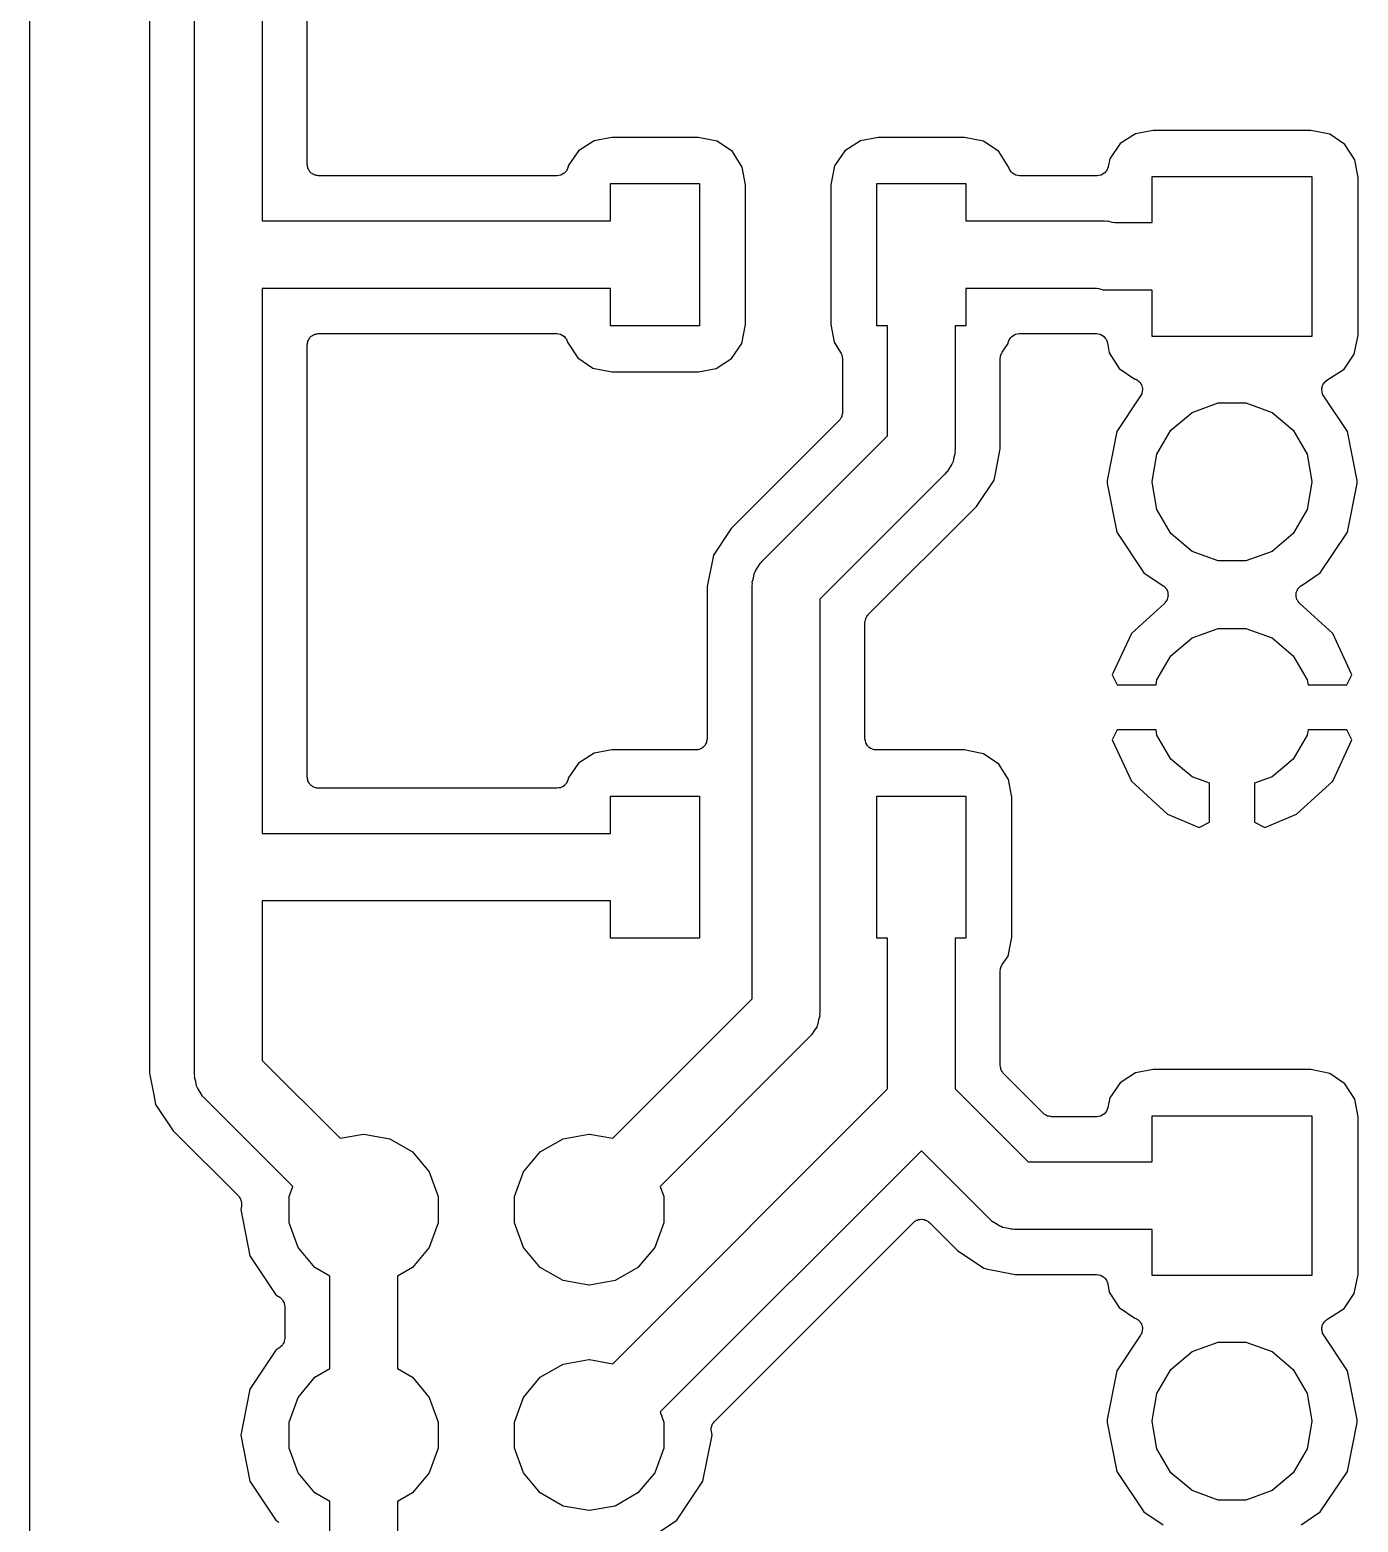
# Model space of a CAD drawing. Extents: x 127.4 to 176.4, y -111.4 to -62.3.
# Drawn here: x 127.56 to 142.52, y -96.74 to -79.93 of the extents above; entities that cross this region are included whole.
import ezdxf

# ---------------------------------------------------------------- set-up
doc = ezdxf.new("R2010")
doc.units = 0
doc.header["$MEASUREMENT"] = 0
doc.layers.add('BLACK', color=7, linetype='CONTINUOUS')

msp = doc.modelspace()

# ---------------------------------------------------------------- linework, layer by layer
at = {"layer": 'Black'}
for p, q in [((127.558, -107.137), (127.558, -66.8538)), ((128.905, -72.8614), (128.905, -91.6815)), ((129.413, -82.46), (129.413, -72.8489)), ((130.175, -73.0067), (130.175, -82.079)), ((130.683, -81.444), (130.683, -73.2697)), ((133.913, -81.1771), (133.739, -81.2888)), ((134.112, -81.1396), (133.913, -81.1771)), ((135.087, -81.1396), (134.112, -81.1396)), ((135.301, -81.1829), (135.087, -81.1396)), ((135.471, -81.2989), (135.301, -81.1829)), ((136.913, -81.1771), (136.739, -81.2888)), ((137.112, -81.1396), (136.913, -81.1771)), ((138.087, -81.1396), (137.112, -81.1396)), ((138.301, -81.1829), (138.087, -81.1396)), ((138.471, -81.2989), (138.301, -81.1829)), ((140.013, -81.0971), (139.839, -81.2088)), ((140.212, -81.0596), (140.013, -81.0971)), ((141.987, -81.0596), (140.212, -81.0596)), ((142.201, -81.1029), (141.987, -81.0596)), ((142.371, -81.2189), (142.201, -81.1029)), ((133.739, -81.2888), (133.623, -81.4585)), ((135.583, -81.4725), (135.471, -81.2989)), ((136.739, -81.2888), (136.623, -81.4585)), ((138.585, -81.4761), (138.471, -81.2989)), ((139.839, -81.2088), (139.723, -81.3785)), ((142.483, -81.3925), (142.371, -81.2189)), ((130.685, -81.4549), (130.683, -81.444)), ((130.685, -81.4661), (130.685, -81.4549)), ((130.689, -81.4765), (130.685, -81.4661)), ((130.691, -81.4874), (130.689, -81.4765)), ((130.696, -81.4971), (130.691, -81.4874)), ((130.7, -81.5075), (130.696, -81.4971)), ((130.707, -81.516), (130.7, -81.5075)), ((130.713, -81.5256), (130.707, -81.516)), ((130.721, -81.5328), (130.713, -81.5256)), ((130.728, -81.5413), (130.721, -81.5328)), ((133.591, -81.5256), (133.578, -81.5413)), ((133.605, -81.5103), (133.591, -81.5256)), ((133.606, -81.5075), (133.605, -81.5087)), ((133.605, -81.5087), (133.605, -81.5103)), ((133.613, -81.4882), (133.606, -81.5075)), ((133.621, -81.4692), (133.613, -81.4882)), ((133.623, -81.4585), (133.621, -81.4692)), ((135.62, -81.6718), (135.583, -81.4725)), ((136.623, -81.4585), (136.58, -81.6727)), ((138.59, -81.4874), (138.585, -81.4761)), ((138.597, -81.5075), (138.59, -81.4874)), ((138.597, -81.5081), (138.597, -81.5075)), ((138.598, -81.5088), (138.597, -81.5081)), ((138.611, -81.525), (138.598, -81.5088)), ((138.625, -81.5413), (138.611, -81.525)), ((139.675, -81.5256), (139.662, -81.5413)), ((139.688, -81.5103), (139.675, -81.5256)), ((139.689, -81.5087), (139.688, -81.5103)), ((139.69, -81.5075), (139.689, -81.5087)), ((139.697, -81.4883), (139.69, -81.5075)), ((139.705, -81.4692), (139.697, -81.4883)), ((139.723, -81.3785), (139.705, -81.4692)), ((142.52, -81.5918), (142.483, -81.3925)), ((130.738, -81.5468), (130.728, -81.5413)), ((130.746, -81.554), (130.738, -81.5468)), ((130.757, -81.5578), (130.746, -81.554)), ((130.767, -81.5633), (130.757, -81.5578)), ((130.778, -81.5653), (130.767, -81.5633)), ((130.788, -81.5691), (130.778, -81.5653)), ((130.799, -81.5691), (130.788, -81.5691)), ((130.81, -81.571), (130.799, -81.5691)), ((133.496, -81.571), (130.81, -81.571)), ((133.516, -81.5674), (133.496, -81.571)), ((133.537, -81.5644), (133.516, -81.5674)), ((133.538, -81.5636), (133.537, -81.5644)), ((133.54, -81.5633), (133.538, -81.5636)), ((133.557, -81.5531), (133.54, -81.5633)), ((133.575, -81.5433), (133.557, -81.5531)), ((133.577, -81.5421), (133.575, -81.5433)), ((133.578, -81.5413), (133.577, -81.5421)), ((134.1, -81.66), (135.1, -81.66)), ((134.1, -82.079), (134.1, -81.66)), ((135.1, -81.66), (135.1, -83.26)), ((135.62, -83.2473), (135.62, -81.6718)), ((136.58, -81.6727), (136.58, -83.2482)), ((137.1, -83.26), (137.1, -81.66)), ((137.1, -81.66), (138.1, -81.66)), ((138.1, -81.66), (138.1, -82.079)), ((138.626, -81.5417), (138.625, -81.5413)), ((138.626, -81.5422), (138.626, -81.5417)), ((138.645, -81.5526), (138.626, -81.5422)), ((138.663, -81.5633), (138.645, -81.5526)), ((138.664, -81.5635), (138.663, -81.5633)), ((138.665, -81.5638), (138.664, -81.5635)), ((138.686, -81.5673), (138.665, -81.5638)), ((138.707, -81.571), (138.686, -81.5673)), ((139.58, -81.571), (138.707, -81.571)), ((139.6, -81.5674), (139.58, -81.571)), ((139.621, -81.5644), (139.6, -81.5674)), ((139.622, -81.5636), (139.621, -81.5644)), ((139.624, -81.5633), (139.622, -81.5636)), ((139.641, -81.5531), (139.624, -81.5633)), ((139.659, -81.5433), (139.641, -81.5531)), ((139.66, -81.5421), (139.659, -81.5433)), ((139.662, -81.5413), (139.66, -81.5421)), ((140.2, -82.099), (140.2, -81.58)), ((140.2, -81.58), (142, -81.58)), ((142, -81.58), (142, -83.38)), ((142.52, -82.677), (142.52, -81.5918)), ((130.175, -82.079), (133.338, -82.079)), ((133.338, -82.079), (134.1, -82.079)), ((138.1, -82.079), (139.664, -82.079)), ((139.664, -82.079), (139.681, -82.0819)), ((139.681, -82.0819), (139.698, -82.0804)), ((139.698, -82.0804), (139.746, -82.0933)), ((139.746, -82.0933), (139.778, -82.099)), ((139.778, -82.099), (140.2, -82.099)), ((129.413, -89.36), (129.413, -82.46)), ((142.52, -83.3673), (142.52, -82.677)), ((133.338, -82.841), (130.175, -82.841)), ((130.175, -82.841), (130.175, -88.979)), ((134.1, -82.841), (133.338, -82.841)), ((134.1, -83.26), (134.1, -82.841)), ((139.571, -82.841), (138.1, -82.841)), ((138.1, -82.841), (138.1, -83.26)), ((139.603, -82.8467), (139.571, -82.841)), ((139.651, -82.8595), (139.603, -82.8467)), ((139.668, -82.8581), (139.651, -82.8595)), ((139.684, -82.861), (139.668, -82.8581)), ((140.2, -82.861), (139.684, -82.861)), ((140.2, -83.38), (140.2, -82.861)), ((130.721, -83.3872), (130.728, -83.3787)), ((130.728, -83.3787), (130.738, -83.3732)), ((130.738, -83.3732), (130.746, -83.366)), ((130.746, -83.366), (130.757, -83.3622)), ((130.757, -83.3622), (130.767, -83.3567)), ((130.767, -83.3567), (130.778, -83.3547)), ((130.778, -83.3547), (130.788, -83.3509)), ((130.788, -83.3509), (130.799, -83.3509)), ((130.799, -83.3509), (130.81, -83.349)), ((130.81, -83.349), (133.493, -83.349)), ((133.493, -83.349), (133.514, -83.3527)), ((133.514, -83.3527), (133.535, -83.3562)), ((133.535, -83.3562), (133.536, -83.3565)), ((133.536, -83.3565), (133.537, -83.3567)), ((133.537, -83.3567), (133.555, -83.3674)), ((133.555, -83.3674), (133.574, -83.3778)), ((133.574, -83.3778), (133.574, -83.3783)), ((133.574, -83.3783), (133.575, -83.3787)), ((133.575, -83.3787), (133.589, -83.395)), ((135.1, -83.26), (134.1, -83.26)), ((135.577, -83.4615), (135.62, -83.2473)), ((136.58, -83.2482), (136.617, -83.4475)), ((137.219, -83.26), (137.1, -83.26)), ((137.219, -84.5022), (137.219, -83.26)), ((138.1, -83.26), (137.981, -83.26)), ((137.981, -83.26), (137.981, -84.66)), ((138.609, -83.3944), (138.622, -83.3787)), ((138.622, -83.3787), (138.623, -83.3779)), ((138.623, -83.3779), (138.625, -83.3767)), ((138.625, -83.3767), (138.643, -83.3669)), ((138.643, -83.3669), (138.66, -83.3567)), ((138.66, -83.3567), (138.662, -83.3564)), ((138.662, -83.3564), (138.663, -83.3556)), ((138.663, -83.3556), (138.684, -83.3526)), ((138.684, -83.3526), (138.704, -83.349)), ((138.704, -83.349), (139.571, -83.349)), ((139.571, -83.349), (139.592, -83.3527)), ((139.592, -83.3527), (139.613, -83.3562)), ((139.613, -83.3562), (139.613, -83.3565)), ((139.613, -83.3565), (139.614, -83.3567)), ((139.614, -83.3567), (139.633, -83.3673)), ((139.633, -83.3673), (139.651, -83.3778)), ((139.651, -83.3778), (139.652, -83.3783)), ((139.652, -83.3783), (139.652, -83.3787)), ((139.652, -83.3787), (139.666, -83.395)), ((142, -83.38), (140.2, -83.38)), ((142.477, -83.5815), (142.52, -83.3673)), ((130.683, -83.476), (130.685, -83.4651)), ((130.683, -88.344), (130.683, -83.476)), ((130.685, -83.4539), (130.689, -83.4435)), ((130.685, -83.4651), (130.685, -83.4539)), ((130.689, -83.4435), (130.691, -83.4326)), ((130.691, -83.4326), (130.696, -83.4229)), ((130.696, -83.4229), (130.7, -83.4125)), ((130.7, -83.4125), (130.707, -83.404)), ((130.707, -83.404), (130.713, -83.3944)), ((130.713, -83.3944), (130.721, -83.3872)), ((133.589, -83.395), (133.602, -83.4112)), ((133.602, -83.4112), (133.603, -83.4119)), ((133.603, -83.4119), (133.603, -83.4125)), ((133.603, -83.4125), (133.61, -83.4326)), ((133.61, -83.4326), (133.615, -83.4439)), ((133.615, -83.4439), (133.729, -83.6211)), ((135.461, -83.6312), (135.577, -83.4615)), ((136.617, -83.4475), (136.691, -83.562)), ((138.511, -83.558), (138.577, -83.4615)), ((138.577, -83.4615), (138.579, -83.4508)), ((138.579, -83.4508), (138.587, -83.4317)), ((138.587, -83.4317), (138.594, -83.4125)), ((138.594, -83.4125), (138.595, -83.4113)), ((138.595, -83.4097), (138.609, -83.3944)), ((138.595, -83.4113), (138.595, -83.4097)), ((139.666, -83.395), (139.68, -83.4112)), ((139.68, -83.4112), (139.68, -83.4119)), ((139.68, -83.4119), (139.681, -83.4125)), ((139.681, -83.4125), (139.688, -83.4325)), ((139.688, -83.4325), (139.695, -83.4525)), ((139.695, -83.4525), (139.717, -83.5675)), ((133.729, -83.6211), (133.899, -83.7371)), ((135.287, -83.7429), (135.461, -83.6312)), ((136.691, -83.562), (136.696, -83.5751)), ((136.696, -83.5751), (136.703, -83.5873)), ((136.703, -83.5873), (136.705, -83.5953)), ((136.705, -83.5953), (136.708, -83.6027)), ((136.708, -83.6027), (136.709, -83.6168)), ((136.709, -83.6168), (136.711, -83.6308)), ((136.711, -83.6308), (136.711, -84.2392)), ((138.489, -83.6296), (138.492, -83.614)), ((138.489, -84.6475), (138.489, -83.6296)), ((138.492, -83.614), (138.493, -83.5981)), ((138.493, -83.5981), (138.496, -83.5924)), ((138.496, -83.5924), (138.497, -83.5862)), ((138.497, -83.5862), (138.505, -83.5724)), ((138.505, -83.5724), (138.511, -83.558)), ((139.717, -83.5675), (139.829, -83.7411)), ((142.361, -83.7512), (142.477, -83.5815)), ((133.899, -83.7371), (134.113, -83.7804)), ((134.113, -83.7804), (135.088, -83.7804)), ((135.088, -83.7804), (135.287, -83.7429)), ((139.829, -83.7411), (140.004, -83.8606)), ((140.004, -83.8606), (140.015, -83.8635)), ((140.015, -83.8635), (140.023, -83.8682)), ((140.023, -83.8682), (140.031, -83.8714)), ((140.031, -83.8714), (140.041, -83.8804)), ((140.041, -83.8804), (140.052, -83.888)), ((140.052, -83.888), (140.057, -83.8949)), ((142.149, -83.8902), (142.159, -83.8835)), ((142.159, -83.8835), (142.168, -83.8752)), ((142.168, -83.8752), (142.361, -83.7512)), ((140.07, -84.0503), (139.801, -84.4521)), ((140.057, -83.8949), (140.064, -83.9006)), ((140.064, -83.9006), (140.07, -83.9126)), ((140.07, -83.9126), (140.078, -83.9235)), ((140.075, -84.0378), (140.07, -84.0503)), ((140.083, -84.0262), (140.075, -84.0378)), ((140.078, -83.9235), (140.081, -83.9318)), ((140.081, -83.9318), (140.085, -83.9393)), ((140.084, -84.0178), (140.083, -84.0262)), ((140.088, -84.0099), (140.084, -84.0178)), ((140.085, -83.9393), (140.087, -83.9528)), ((140.087, -83.9528), (140.091, -83.9659)), ((140.089, -83.9963), (140.088, -84.0099)), ((140.091, -83.9829), (140.089, -83.9963)), ((140.091, -83.9659), (140.09, -83.9744)), ((140.09, -83.9744), (140.091, -83.9829)), ((142.11, -83.9881), (142.112, -83.9781)), ((142.113, -84), (142.11, -83.9881)), ((142.111, -83.9681), (142.114, -83.9564)), ((142.112, -83.9781), (142.111, -83.9681)), ((142.114, -84.0122), (142.113, -84)), ((142.114, -83.9564), (142.116, -83.9443)), ((142.118, -84.0213), (142.114, -84.0122)), ((142.116, -83.9443), (142.12, -83.9354)), ((142.12, -84.0311), (142.118, -84.0213)), ((142.12, -83.9354), (142.123, -83.9258)), ((142.127, -84.0414), (142.12, -84.0311)), ((142.123, -83.9258), (142.13, -83.916)), ((142.132, -84.0525), (142.127, -84.0414)), ((142.13, -83.916), (142.136, -83.9051)), ((142.399, -84.4521), (142.132, -84.0525)), ((142.136, -83.9051), (142.143, -83.8983)), ((142.143, -83.8983), (142.149, -83.8902)), ((140.65, -84.2371), (140.944, -84.1302)), ((140.944, -84.1302), (141.256, -84.1302)), ((141.256, -84.1302), (141.55, -84.2371)), ((136.674, -84.329), (135.456, -85.5466)), ((136.677, -84.3244), (136.674, -84.329)), ((136.681, -84.3208), (136.677, -84.3244)), ((136.69, -84.3064), (136.681, -84.3208)), ((136.699, -84.2928), (136.69, -84.3064)), ((136.701, -84.2874), (136.699, -84.2928)), ((136.703, -84.2826), (136.701, -84.2874)), ((136.706, -84.2663), (136.703, -84.2826)), ((136.711, -84.2502), (136.706, -84.2663)), ((136.711, -84.2392), (136.71, -84.2447)), ((136.71, -84.2447), (136.711, -84.2502)), ((140.411, -84.4381), (140.65, -84.2371)), ((141.55, -84.2371), (141.789, -84.4381)), ((135.807, -85.9146), (137.219, -84.5022)), ((139.801, -84.4521), (139.692, -85.0024)), ((140.254, -84.7087), (140.411, -84.4381)), ((141.789, -84.4381), (141.946, -84.7087)), ((142.508, -85.0024), (142.399, -84.4521)), ((137.98, -84.6932), (137.967, -84.7413)), ((137.981, -84.66), (137.978, -84.6765)), ((137.978, -84.6765), (137.98, -84.6932)), ((138.438, -84.9055), (138.489, -84.6475)), ((140.2, -85.0166), (140.254, -84.7087)), ((141.946, -84.7087), (142, -85.0166)), ((137.917, -84.8618), (137.892, -84.9049)), ((137.945, -84.821), (137.917, -84.8618)), ((137.95, -84.8048), (137.945, -84.821)), ((137.958, -84.7903), (137.95, -84.8048)), ((137.967, -84.7413), (137.958, -84.7903)), ((137.869, -84.9294), (136.457, -86.3418)), ((137.879, -84.9157), (137.869, -84.9294)), ((137.892, -84.9049), (137.879, -84.9157)), ((138.22, -85.2975), (138.419, -84.9993)), ((138.419, -84.9993), (138.438, -84.9055)), ((139.692, -85.0024), (139.692, -85.0376)), ((139.692, -85.0376), (139.801, -85.5879)), ((140.2, -85.0234), (140.2, -85.0166)), ((140.254, -85.3313), (140.2, -85.0234)), ((142, -85.0234), (141.946, -85.3313)), ((142, -85.0166), (142, -85.0234)), ((142.399, -85.5879), (142.508, -85.0376)), ((142.508, -85.0376), (142.508, -85.0024)), ((137.002, -86.515), (138.22, -85.2975)), ((140.411, -85.6019), (140.254, -85.3313)), ((141.946, -85.3313), (141.789, -85.6019)), ((135.456, -85.5466), (135.257, -85.8448)), ((139.801, -85.5879), (140.106, -86.0439)), ((140.65, -85.8029), (140.411, -85.6019)), ((141.789, -85.6019), (141.55, -85.8029)), ((142.094, -86.0439), (142.399, -85.5879)), ((135.257, -85.8448), (135.187, -86.1965)), ((140.944, -85.9098), (140.65, -85.8029)), ((141.55, -85.8029), (141.256, -85.9098)), ((135.709, -86.1027), (135.718, -86.0537)), ((135.718, -86.0537), (135.726, -86.0392)), ((135.726, -86.0392), (135.731, -86.023)), ((135.731, -86.023), (135.759, -85.9822)), ((135.759, -85.9822), (135.784, -85.9391)), ((135.784, -85.9391), (135.797, -85.9283)), ((135.797, -85.9283), (135.807, -85.9146)), ((140.106, -86.0439), (140.323, -86.1889)), ((141.256, -85.9098), (140.944, -85.9098)), ((141.877, -86.1889), (142.094, -86.0439)), ((135.187, -86.1965), (135.187, -87.9126)), ((135.695, -86.184), (135.698, -86.1675)), ((135.695, -90.8422), (135.695, -86.184)), ((135.696, -86.1508), (135.709, -86.1027)), ((135.698, -86.1675), (135.696, -86.1508)), ((140.323, -86.1889), (140.326, -86.1918)), ((140.326, -86.1918), (140.33, -86.1937)), ((140.33, -86.1937), (140.342, -86.207)), ((140.342, -86.207), (140.355, -86.2194)), ((140.355, -86.2194), (140.357, -86.2232)), ((140.357, -86.2232), (140.36, -86.2263)), ((140.36, -86.2263), (140.367, -86.2428)), ((141.833, -86.2428), (141.84, -86.2263)), ((141.84, -86.2263), (141.843, -86.2232)), ((141.843, -86.2232), (141.845, -86.2194)), ((141.845, -86.2194), (141.858, -86.207)), ((141.858, -86.207), (141.87, -86.1937)), ((141.87, -86.1937), (141.874, -86.1918)), ((141.874, -86.1918), (141.877, -86.1889)), ((136.457, -86.3418), (136.457, -91)), ((140.338, -86.3881), (139.966, -86.729)), ((140.341, -86.3848), (140.338, -86.3881)), ((140.344, -86.3823), (140.341, -86.3848)), ((140.354, -86.3674), (140.344, -86.3823)), ((140.365, -86.3531), (140.354, -86.3674)), ((140.366, -86.3491), (140.365, -86.3531)), ((140.369, -86.3456), (140.366, -86.3491)), ((140.367, -86.2428), (140.375, -86.259)), ((140.373, -86.3282), (140.369, -86.3456)), ((140.378, -86.3111), (140.373, -86.3282)), ((140.375, -86.259), (140.375, -86.2631)), ((140.375, -86.2631), (140.377, -86.267)), ((140.377, -86.267), (140.377, -86.2849)), ((140.377, -86.2849), (140.379, -86.3028)), ((140.379, -86.3028), (140.378, -86.3069)), ((140.378, -86.3069), (140.378, -86.3111)), ((141.821, -86.3028), (141.823, -86.2849)), ((141.822, -86.3069), (141.821, -86.3028)), ((141.822, -86.3111), (141.822, -86.3069)), ((141.827, -86.3282), (141.822, -86.3111)), ((141.823, -86.267), (141.825, -86.2631)), ((141.823, -86.2849), (141.823, -86.267)), ((141.825, -86.259), (141.833, -86.2428)), ((141.825, -86.2631), (141.825, -86.259)), ((141.831, -86.3456), (141.827, -86.3282)), ((141.834, -86.3491), (141.831, -86.3456)), ((141.835, -86.3531), (141.834, -86.3491)), ((141.846, -86.3674), (141.835, -86.3531)), ((141.856, -86.3823), (141.846, -86.3674)), ((141.859, -86.3848), (141.856, -86.3823)), ((141.862, -86.3881), (141.859, -86.3848)), ((142.234, -86.729), (141.862, -86.3881)), ((136.965, -86.5938), (136.97, -86.5778)), ((136.97, -86.5778), (136.973, -86.5614)), ((136.973, -86.5614), (136.975, -86.5566)), ((136.975, -86.5566), (136.977, -86.5512)), ((136.977, -86.5512), (136.986, -86.5376)), ((136.986, -86.5376), (136.995, -86.5232)), ((136.995, -86.5232), (136.999, -86.5196)), ((136.999, -86.5196), (137.002, -86.515)), ((136.966, -86.5993), (136.965, -86.5938)), ((136.965, -86.6049), (136.966, -86.5993)), ((136.965, -87.9141), (136.965, -86.6049)), ((139.966, -86.729), (139.75, -87.193)), ((140.65, -86.7771), (140.944, -86.6702)), ((140.944, -86.6702), (141.256, -86.6702)), ((141.256, -86.6702), (141.55, -86.7771)), ((142.45, -87.193), (142.234, -86.729)), ((140.411, -86.9781), (140.65, -86.7771)), ((141.55, -86.7771), (141.789, -86.9781)), ((140.254, -87.2487), (140.411, -86.9781)), ((141.789, -86.9781), (141.946, -87.2487)), ((139.75, -87.193), (139.807, -87.306)), ((140.244, -87.306), (140.254, -87.2487)), ((141.946, -87.2487), (141.956, -87.306)), ((142.393, -87.306), (142.45, -87.193)), ((139.807, -87.306), (140.244, -87.306)), ((141.956, -87.306), (142.393, -87.306)), ((135.187, -87.9126), (135.185, -87.9235)), ((136.965, -87.9148), (136.965, -87.9141)), ((136.965, -87.9155), (136.965, -87.9148)), ((136.969, -87.9365), (136.965, -87.9155)), ((139.807, -87.814), (139.75, -87.927)), ((140.244, -87.814), (139.807, -87.814)), ((140.254, -87.8713), (140.244, -87.814)), ((140.411, -88.1419), (140.254, -87.8713)), ((141.946, -87.8713), (141.789, -88.1419)), ((141.956, -87.814), (141.946, -87.8713)), ((142.393, -87.814), (141.956, -87.814)), ((142.45, -87.927), (142.393, -87.814)), ((133.913, -88.0771), (133.739, -88.1888)), ((134.112, -88.0396), (133.913, -88.0771)), ((135.06, -88.0396), (134.112, -88.0396)), ((135.071, -88.0376), (135.06, -88.0396)), ((135.082, -88.0376), (135.071, -88.0376)), ((135.092, -88.0338), (135.082, -88.0376)), ((135.103, -88.0319), (135.092, -88.0338)), ((135.113, -88.0263), (135.103, -88.0319)), ((135.123, -88.0225), (135.113, -88.0263)), ((135.132, -88.0154), (135.123, -88.0225)), ((135.142, -88.0098), (135.132, -88.0154)), ((135.149, -88.0013), (135.142, -88.0098)), ((135.157, -87.9942), (135.149, -88.0013)), ((135.163, -87.9846), (135.157, -87.9942)), ((135.17, -87.9761), (135.163, -87.9846)), ((135.174, -87.9656), (135.17, -87.9761)), ((135.179, -87.956), (135.174, -87.9656)), ((135.181, -87.9451), (135.179, -87.956)), ((135.185, -87.9346), (135.181, -87.9451)), ((135.185, -87.9235), (135.185, -87.9346)), ((136.973, -87.9575), (136.969, -87.9365)), ((136.973, -87.9581), (136.973, -87.9575)), ((136.973, -87.9589), (136.973, -87.9581)), ((136.984, -87.9772), (136.973, -87.9589)), ((136.995, -87.9957), (136.984, -87.9772)), ((136.995, -87.9962), (136.995, -87.9957)), ((136.996, -87.9968), (136.995, -87.9962)), ((137.012, -88.0104), (136.996, -87.9968)), ((137.028, -88.0241), (137.012, -88.0104)), ((137.029, -88.0243), (137.028, -88.0241)), ((137.03, -88.0248), (137.029, -88.0243)), ((137.05, -88.0318), (137.03, -88.0248)), ((137.07, -88.0391), (137.05, -88.0318)), ((137.071, -88.0391), (137.07, -88.0391)), ((137.093, -88.0391), (137.071, -88.0394)), ((137.071, -88.0394), (137.071, -88.0391)), ((137.098, -88.0391), (137.093, -88.0391)), ((137.1, -88.0396), (137.098, -88.0391)), ((138.087, -88.0396), (137.1, -88.0396)), ((138.135, -88.0492), (138.087, -88.0396)), ((138.301, -88.0829), (138.135, -88.0492)), ((138.135, -88.0492), (138.135, -88.0492)), ((138.471, -88.1989), (138.301, -88.0829)), ((139.75, -87.927), (139.966, -88.391)), ((142.234, -88.391), (142.45, -87.927)), ((133.739, -88.1888), (133.623, -88.3585)), ((138.583, -88.3725), (138.471, -88.1989)), ((140.65, -88.3429), (140.411, -88.1419)), ((141.789, -88.1419), (141.55, -88.3429)), ((130.685, -88.3549), (130.683, -88.344)), ((130.685, -88.3661), (130.685, -88.3549)), ((130.689, -88.3765), (130.685, -88.3661)), ((130.691, -88.3874), (130.689, -88.3765)), ((130.696, -88.3971), (130.691, -88.3874)), ((130.7, -88.4075), (130.696, -88.3971)), ((130.707, -88.416), (130.7, -88.4075)), ((130.713, -88.4256), (130.707, -88.416)), ((130.721, -88.4328), (130.713, -88.4256)), ((133.591, -88.4256), (133.578, -88.4413)), ((133.605, -88.4103), (133.591, -88.4256)), ((133.606, -88.4075), (133.605, -88.4087)), ((133.605, -88.4087), (133.605, -88.4103)), ((133.613, -88.3882), (133.606, -88.4075)), ((133.621, -88.3692), (133.613, -88.3882)), ((133.623, -88.3585), (133.621, -88.3692)), ((138.62, -88.5718), (138.583, -88.3725)), ((139.966, -88.391), (140.373, -88.7635)), ((140.846, -88.4142), (140.65, -88.3429)), ((140.846, -88.8524), (140.846, -88.4142)), ((141.55, -88.3429), (141.354, -88.4142)), ((141.354, -88.4142), (141.354, -88.8524)), ((141.827, -88.7635), (142.234, -88.391)), ((130.728, -88.4413), (130.721, -88.4328)), ((130.738, -88.4468), (130.728, -88.4413)), ((130.746, -88.454), (130.738, -88.4468)), ((130.757, -88.4578), (130.746, -88.454)), ((130.767, -88.4633), (130.757, -88.4578)), ((130.778, -88.4653), (130.767, -88.4633)), ((130.788, -88.4691), (130.778, -88.4653)), ((130.799, -88.4691), (130.788, -88.4691)), ((130.81, -88.471), (130.799, -88.4691)), ((133.496, -88.471), (130.81, -88.471)), ((133.516, -88.4674), (133.496, -88.471)), ((133.537, -88.4644), (133.516, -88.4674)), ((133.538, -88.4636), (133.537, -88.4644)), ((133.54, -88.4633), (133.538, -88.4636)), ((133.557, -88.4531), (133.54, -88.4633)), ((133.575, -88.4433), (133.557, -88.4531)), ((133.577, -88.4421), (133.575, -88.4433)), ((133.578, -88.4413), (133.577, -88.4421)), ((134.1, -88.979), (134.1, -88.56)), ((134.1, -88.56), (135.1, -88.56)), ((135.1, -88.56), (135.1, -90.16)), ((137.1, -90.16), (137.1, -88.56)), ((137.1, -88.56), (138.1, -88.56)), ((138.1, -88.56), (138.1, -90.16)), ((138.62, -90.1473), (138.62, -88.5718)), ((140.373, -88.7635), (140.73, -88.9113)), ((141.47, -88.9113), (141.827, -88.7635)), ((140.73, -88.9113), (140.846, -88.8524)), ((141.354, -88.8524), (141.47, -88.9113)), ((130.175, -88.979), (133.338, -88.979)), ((133.338, -88.979), (134.1, -88.979)), ((129.413, -90.004), (129.413, -89.36)), ((133.338, -89.741), (130.175, -89.741)), ((130.175, -89.741), (130.175, -90.004)), ((134.1, -89.741), (133.338, -89.741)), ((134.1, -90.16), (134.1, -89.741)), ((129.413, -90.06), (129.413, -90.004)), ((129.413, -91.694), (129.413, -90.06)), ((130.175, -90.004), (130.175, -90.06)), ((130.175, -90.06), (130.175, -91.5362)), ((135.1, -90.16), (134.1, -90.16)), ((137.219, -90.16), (137.1, -90.16)), ((137.219, -91.8582), (137.219, -90.16)), ((138.1, -90.16), (137.981, -90.16)), ((137.981, -90.16), (137.981, -91.8582)), ((138.577, -90.3615), (138.62, -90.1473)), ((138.511, -90.458), (138.577, -90.3615)), ((138.489, -90.5296), (138.492, -90.514)), ((138.489, -91.5952), (138.489, -90.5296)), ((138.492, -90.514), (138.493, -90.4981)), ((138.493, -90.4981), (138.496, -90.4924)), ((138.496, -90.4924), (138.497, -90.4862)), ((138.497, -90.4862), (138.505, -90.4724)), ((138.505, -90.4724), (138.511, -90.458)), ((134.123, -92.4142), (135.695, -90.8422)), ((136.443, -91.0813), (136.434, -91.1303)), ((136.456, -91.0332), (136.443, -91.0813)), ((136.457, -91), (136.454, -91.0165)), ((136.454, -91.0165), (136.456, -91.0332)), ((136.345, -91.2694), (134.657, -92.9576)), ((136.355, -91.2557), (136.345, -91.2694)), ((136.368, -91.2449), (136.355, -91.2557)), ((136.393, -91.2018), (136.368, -91.2449)), ((136.421, -91.161), (136.393, -91.2018)), ((136.426, -91.1448), (136.421, -91.161)), ((136.434, -91.1303), (136.426, -91.1448)), ((130.175, -91.5362), (131.053, -92.4142)), ((138.49, -91.6007), (138.489, -91.5952)), ((138.489, -91.6062), (138.49, -91.6007)), ((138.494, -91.6223), (138.489, -91.6062)), ((128.905, -91.6815), (128.953, -91.9232)), ((129.416, -91.7105), (129.413, -91.694)), ((129.414, -91.7272), (129.416, -91.7105)), ((129.427, -91.7753), (129.414, -91.7272)), ((129.436, -91.8243), (129.427, -91.7753)), ((138.497, -91.6386), (138.494, -91.6223)), ((138.499, -91.6434), (138.497, -91.6386)), ((138.501, -91.6488), (138.499, -91.6434)), ((138.51, -91.6624), (138.501, -91.6488)), ((138.519, -91.6768), (138.51, -91.6624)), ((138.523, -91.6804), (138.519, -91.6768)), ((138.526, -91.685), (138.523, -91.6804)), ((138.975, -92.1338), (138.526, -91.685)), ((139.839, -91.7888), (139.723, -91.9585)), ((140.013, -91.6771), (139.839, -91.7888)), ((140.212, -91.6396), (140.013, -91.6771)), ((141.987, -91.6396), (140.212, -91.6396)), ((142.201, -91.6829), (141.987, -91.6396)), ((142.371, -91.7989), (142.201, -91.6829)), ((128.953, -91.9232), (128.953, -91.9232)), ((128.953, -91.9232), (128.975, -92.0333)), ((129.444, -91.8388), (129.436, -91.8243)), ((129.449, -91.855), (129.444, -91.8388)), ((129.477, -91.8958), (129.449, -91.855)), ((129.502, -91.9389), (129.477, -91.8958)), ((129.515, -91.9497), (129.502, -91.9389)), ((129.525, -91.9634), (129.515, -91.9497)), ((134.123, -94.9542), (137.219, -91.8582)), ((137.981, -91.8582), (138.802, -92.679)), ((142.483, -91.9725), (142.371, -91.7989)), ((128.975, -92.0333), (129.174, -92.3315)), ((130.519, -92.9576), (129.525, -91.9634)), ((139.671, -92.1256), (139.658, -92.1413)), ((139.684, -92.1103), (139.671, -92.1256)), ((139.685, -92.1087), (139.684, -92.1103)), ((139.686, -92.1075), (139.685, -92.1087)), ((139.693, -92.0883), (139.686, -92.1075)), ((139.701, -92.0692), (139.693, -92.0883)), ((139.723, -91.9585), (139.701, -92.0692)), ((142.52, -92.1718), (142.483, -91.9725)), ((138.98, -92.137), (138.975, -92.1338)), ((138.983, -92.1413), (138.98, -92.137)), ((138.998, -92.1496), (138.983, -92.1413)), ((139.011, -92.1591), (138.998, -92.1496)), ((139.017, -92.1605), (139.011, -92.1591)), ((139.021, -92.1633), (139.017, -92.1605)), ((139.038, -92.1662), (139.021, -92.1633)), ((139.054, -92.1705), (139.038, -92.1662)), ((139.059, -92.17), (139.054, -92.1705)), ((139.065, -92.171), (139.059, -92.17)), ((139.576, -92.171), (139.065, -92.171)), ((139.596, -92.1674), (139.576, -92.171)), ((139.616, -92.1644), (139.596, -92.1674)), ((139.618, -92.1636), (139.616, -92.1644)), ((139.619, -92.1633), (139.618, -92.1636)), ((139.637, -92.1531), (139.619, -92.1633)), ((139.655, -92.1433), (139.637, -92.1531)), ((139.656, -92.1421), (139.655, -92.1433)), ((139.658, -92.1413), (139.656, -92.1421)), ((140.2, -92.679), (140.2, -92.16)), ((140.2, -92.16), (142, -92.16)), ((142, -92.16), (142, -93.96)), ((142.52, -93.9473), (142.52, -92.1718)), ((129.174, -92.3315), (129.907, -93.0638)), ((131.053, -92.4142), (131.315, -92.368)), ((131.315, -92.368), (131.321, -92.368)), ((131.321, -92.368), (131.612, -92.4193)), ((131.612, -92.4193), (131.868, -92.5669)), ((133.308, -92.5669), (133.564, -92.4193)), ((133.564, -92.4193), (133.855, -92.368)), ((133.855, -92.368), (133.861, -92.368)), ((133.861, -92.368), (134.123, -92.4142)), ((131.868, -92.5669), (132.057, -92.793)), ((133.119, -92.793), (133.308, -92.5669)), ((137.6, -92.5548), (134.657, -95.4976)), ((138.375, -93.3294), (137.6, -92.5548)), ((132.057, -92.793), (132.158, -93.0704)), ((133.018, -93.0704), (133.119, -92.793)), ((138.802, -92.679), (140.2, -92.679)), ((130.478, -93.0704), (130.519, -92.9576)), ((134.657, -92.9576), (134.698, -93.0704)), ((129.907, -93.0638), (129.917, -93.0785)), ((129.917, -93.0785), (129.928, -93.0925)), ((129.928, -93.0925), (129.929, -93.0965)), ((129.929, -93.0965), (129.932, -93.0999)), ((129.932, -93.0999), (129.936, -93.1172)), ((129.936, -93.1172), (129.942, -93.1342)), ((129.942, -93.1342), (129.942, -93.1384)), ((130.478, -93.3656), (130.478, -93.0704)), ((132.158, -93.0704), (132.158, -93.3656)), ((133.018, -93.3656), (133.018, -93.0704)), ((134.698, -93.0704), (134.698, -93.3656)), ((129.941, -93.1783), (129.933, -93.218)), ((129.933, -93.218), (130.037, -93.7367)), ((129.942, -93.1604), (129.941, -93.1783)), ((129.942, -93.1384), (129.943, -93.1425)), ((129.943, -93.1425), (129.942, -93.1604)), ((130.579, -93.643), (130.478, -93.3656)), ((132.158, -93.3656), (132.057, -93.643)), ((133.119, -93.643), (133.018, -93.3656)), ((134.698, -93.3656), (134.597, -93.643)), ((135.269, -95.6038), (137.51, -93.363)), ((137.51, -93.363), (137.519, -93.3567)), ((137.519, -93.3567), (137.527, -93.3488)), ((137.527, -93.3488), (137.537, -93.3441)), ((137.537, -93.3441), (137.546, -93.3377)), ((137.546, -93.3377), (137.557, -93.3349)), ((137.557, -93.3349), (137.567, -93.3302)), ((137.567, -93.3302), (137.578, -93.3292)), ((137.578, -93.3292), (137.589, -93.3263)), ((137.589, -93.3263), (137.6, -93.3273)), ((137.6, -93.3273), (137.611, -93.3263)), ((137.611, -93.3263), (137.622, -93.3292)), ((137.622, -93.3292), (137.633, -93.3302)), ((137.633, -93.3302), (137.643, -93.3349)), ((137.643, -93.3349), (137.654, -93.3377)), ((137.654, -93.3377), (137.663, -93.3441)), ((137.663, -93.3441), (137.673, -93.3488)), ((137.673, -93.3488), (137.681, -93.3567)), ((137.681, -93.3567), (137.69, -93.363)), ((137.69, -93.363), (138.007, -93.6798)), ((138.388, -93.339), (138.375, -93.3294)), ((138.399, -93.3519), (138.388, -93.339)), ((138.442, -93.3768), (138.399, -93.3519)), ((138.483, -93.4053), (138.442, -93.3768)), ((138.499, -93.4096), (138.483, -93.4053)), ((138.514, -93.418), (138.499, -93.4096)), ((138.563, -93.4267), (138.514, -93.418)), ((138.611, -93.4395), (138.563, -93.4267)), ((138.627, -93.4381), (138.611, -93.4395)), ((138.644, -93.441), (138.627, -93.4381)), ((140.2, -93.441), (138.644, -93.441)), ((140.2, -93.96), (140.2, -93.441)), ((130.037, -93.7367), (130.33, -94.1765)), ((130.768, -93.8691), (130.579, -93.643)), ((132.057, -93.643), (131.868, -93.8691)), ((133.308, -93.8691), (133.119, -93.643)), ((134.597, -93.643), (134.408, -93.8691)), ((138.007, -93.6798), (138.305, -93.879)), ((130.937, -93.9665), (130.768, -93.8691)), ((130.937, -95.0095), (130.937, -93.9665)), ((131.868, -93.8691), (131.699, -93.9665)), ((131.699, -93.9665), (131.699, -95.0095)), ((133.564, -94.0167), (133.308, -93.8691)), ((134.408, -93.8691), (134.152, -94.0167)), ((138.305, -93.879), (138.33, -93.884)), ((138.33, -93.884), (138.657, -93.949)), ((138.657, -93.949), (139.574, -93.949)), ((139.574, -93.949), (139.595, -93.9527)), ((139.595, -93.9527), (139.616, -93.9562)), ((139.616, -93.9562), (139.617, -93.9565)), ((139.617, -93.9565), (139.618, -93.9567)), ((139.618, -93.9567), (139.636, -93.9673)), ((139.636, -93.9673), (139.655, -93.9778)), ((142, -93.96), (140.2, -93.96)), ((142.477, -94.1615), (142.52, -93.9473)), ((133.855, -94.068), (133.564, -94.0167)), ((133.861, -94.068), (133.855, -94.068)), ((134.152, -94.0167), (133.861, -94.068)), ((139.655, -93.9778), (139.655, -93.9783)), ((139.655, -93.9783), (139.656, -93.9787)), ((139.656, -93.9787), (139.67, -93.995)), ((139.67, -93.995), (139.684, -94.0112)), ((139.684, -94.0112), (139.684, -94.0119)), ((139.684, -94.0119), (139.684, -94.0125)), ((139.684, -94.0125), (139.692, -94.0325)), ((139.692, -94.0325), (139.699, -94.0525)), ((139.699, -94.0525), (139.717, -94.1475)), ((130.33, -94.1765), (130.373, -94.2047)), ((130.373, -94.2047), (130.386, -94.2171)), ((130.386, -94.2171), (130.399, -94.2286)), ((130.399, -94.2286), (130.401, -94.2322)), ((130.401, -94.2322), (130.404, -94.2351)), ((130.404, -94.2351), (130.412, -94.2513)), ((130.412, -94.2513), (130.421, -94.2668)), ((130.421, -94.2668), (130.422, -94.2709)), ((130.422, -94.2709), (130.424, -94.2747)), ((130.424, -94.2747), (130.426, -94.2926)), ((130.426, -94.2926), (130.429, -94.3102)), ((130.429, -94.3102), (130.429, -94.6658)), ((139.717, -94.1475), (139.829, -94.3211)), ((142.361, -94.3312), (142.477, -94.1615)), ((139.829, -94.3211), (140.004, -94.4406)), ((140.004, -94.4406), (140.015, -94.4435)), ((140.015, -94.4435), (140.023, -94.4482)), ((140.023, -94.4482), (140.031, -94.4514)), ((140.031, -94.4514), (140.041, -94.4604)), ((140.041, -94.4604), (140.052, -94.468)), ((140.052, -94.468), (140.057, -94.4749)), ((140.057, -94.4749), (140.064, -94.4806)), ((142.136, -94.4851), (142.143, -94.4783)), ((142.143, -94.4783), (142.149, -94.4702)), ((142.149, -94.4702), (142.159, -94.4635)), ((142.159, -94.4635), (142.168, -94.4552)), ((142.168, -94.4552), (142.361, -94.3312)), ((140.07, -94.6303), (139.801, -95.0321)), ((140.064, -94.4806), (140.07, -94.4926)), ((140.07, -94.4926), (140.078, -94.5035)), ((140.075, -94.6178), (140.07, -94.6303)), ((140.083, -94.6062), (140.075, -94.6178)), ((140.078, -94.5035), (140.081, -94.5118)), ((140.081, -94.5118), (140.085, -94.5193)), ((140.084, -94.5978), (140.083, -94.6062)), ((140.088, -94.5899), (140.084, -94.5978)), ((140.085, -94.5193), (140.087, -94.5328)), ((140.087, -94.5328), (140.091, -94.5459)), ((140.089, -94.5763), (140.088, -94.5899)), ((140.091, -94.5629), (140.089, -94.5763)), ((140.091, -94.5459), (140.09, -94.5544)), ((140.09, -94.5544), (140.091, -94.5629)), ((142.11, -94.5681), (142.112, -94.5581)), ((142.113, -94.58), (142.11, -94.5681)), ((142.111, -94.5481), (142.114, -94.5364)), ((142.112, -94.5581), (142.111, -94.5481)), ((142.114, -94.5922), (142.113, -94.58)), ((142.114, -94.5364), (142.116, -94.5243)), ((142.118, -94.6013), (142.114, -94.5922)), ((142.116, -94.5243), (142.12, -94.5154)), ((142.12, -94.6111), (142.118, -94.6013)), ((142.12, -94.5154), (142.123, -94.5058)), ((142.127, -94.6214), (142.12, -94.6111)), ((142.123, -94.5058), (142.13, -94.496)), ((142.132, -94.6325), (142.127, -94.6214)), ((142.13, -94.496), (142.136, -94.4851)), ((142.399, -95.0321), (142.132, -94.6325)), ((130.33, -94.7995), (130.037, -95.2393)), ((130.373, -94.7713), (130.33, -94.7995)), ((130.386, -94.7589), (130.373, -94.7713)), ((130.399, -94.7474), (130.386, -94.7589)), ((130.401, -94.7438), (130.399, -94.7474)), ((130.404, -94.7408), (130.401, -94.7438)), ((130.412, -94.7247), (130.404, -94.7408)), ((130.421, -94.7092), (130.412, -94.7247)), ((130.422, -94.7051), (130.421, -94.7092)), ((130.424, -94.7013), (130.422, -94.7051)), ((130.426, -94.6834), (130.424, -94.7013)), ((130.429, -94.6658), (130.426, -94.6834)), ((140.65, -94.8171), (140.944, -94.7102)), ((140.944, -94.7102), (141.256, -94.7102)), ((141.256, -94.7102), (141.55, -94.8171)), ((133.308, -95.1069), (133.564, -94.9593)), ((133.564, -94.9593), (133.855, -94.908)), ((133.855, -94.908), (133.861, -94.908)), ((133.861, -94.908), (134.123, -94.9542)), ((140.411, -95.0181), (140.65, -94.8171)), ((141.55, -94.8171), (141.789, -95.0181)), ((130.579, -95.333), (130.768, -95.1069)), ((130.768, -95.1069), (130.937, -95.0095)), ((131.699, -95.0095), (131.868, -95.1069)), ((131.868, -95.1069), (132.057, -95.333)), ((133.119, -95.333), (133.308, -95.1069)), ((139.801, -95.0321), (139.692, -95.5824)), ((140.254, -95.2887), (140.411, -95.0181)), ((141.789, -95.0181), (141.946, -95.2887)), ((142.508, -95.5824), (142.399, -95.0321)), ((130.037, -95.2393), (129.933, -95.758)), ((140.2, -95.5966), (140.254, -95.2887)), ((141.946, -95.2887), (142, -95.5966)), ((130.478, -95.6104), (130.579, -95.333)), ((132.057, -95.333), (132.158, -95.6104)), ((133.018, -95.6104), (133.119, -95.333)), ((130.478, -95.9056), (130.478, -95.6104)), ((132.158, -95.6104), (132.158, -95.9056)), ((133.018, -95.9056), (133.018, -95.6104)), ((134.657, -95.4976), (134.698, -95.6104)), ((134.698, -95.6104), (134.698, -95.9056)), ((135.24, -95.6572), (135.244, -95.6399)), ((135.244, -95.6399), (135.247, -95.6365)), ((135.247, -95.6365), (135.248, -95.6325)), ((135.248, -95.6325), (135.259, -95.6185)), ((135.259, -95.6185), (135.269, -95.6038)), ((139.692, -95.5824), (139.692, -95.6176)), ((139.692, -95.6176), (139.801, -96.1679)), ((140.2, -95.6034), (140.2, -95.5966)), ((140.254, -95.9113), (140.2, -95.6034)), ((142, -95.6034), (141.946, -95.9113)), ((142, -95.5966), (142, -95.6034)), ((142.399, -96.1679), (142.508, -95.6176)), ((142.508, -95.6176), (142.508, -95.5824)), ((129.933, -95.758), (130.037, -96.2767)), ((135.139, -96.2767), (135.243, -95.758)), ((135.233, -95.6825), (135.234, -95.6784)), ((135.234, -95.7004), (135.233, -95.6825)), ((135.234, -95.6742), (135.24, -95.6572)), ((135.234, -95.6784), (135.234, -95.6742)), ((135.235, -95.7183), (135.234, -95.7004)), ((135.243, -95.758), (135.235, -95.7183)), ((130.579, -96.183), (130.478, -95.9056)), ((132.158, -95.9056), (132.057, -96.183)), ((133.119, -96.183), (133.018, -95.9056)), ((134.698, -95.9056), (134.597, -96.183)), ((140.411, -96.1819), (140.254, -95.9113)), ((141.946, -95.9113), (141.789, -96.1819)), ((130.037, -96.2767), (130.33, -96.7165)), ((130.768, -96.4091), (130.579, -96.183)), ((132.057, -96.183), (131.868, -96.4091)), ((133.308, -96.4091), (133.119, -96.183)), ((134.597, -96.183), (134.408, -96.4091)), ((134.846, -96.7165), (135.139, -96.2767)), ((139.801, -96.1679), (140.106, -96.6239)), ((140.65, -96.3829), (140.411, -96.1819)), ((141.789, -96.1819), (141.55, -96.3829)), ((142.094, -96.6239), (142.399, -96.1679)), ((130.937, -96.5065), (130.768, -96.4091)), ((131.868, -96.4091), (131.699, -96.5065)), ((133.564, -96.5567), (133.308, -96.4091)), ((134.408, -96.4091), (134.152, -96.5567)), ((140.944, -96.4898), (140.65, -96.3829)), ((141.256, -96.4898), (140.944, -96.4898)), ((141.55, -96.3829), (141.256, -96.4898)), ((130.937, -97.448), (130.937, -96.5065)), ((131.699, -96.5065), (131.699, -97.448)), ((133.855, -96.608), (133.564, -96.5567)), ((133.861, -96.608), (133.855, -96.608)), ((134.152, -96.5567), (133.861, -96.608)), ((140.106, -96.6239), (140.323, -96.7689)), ((141.877, -96.7689), (142.094, -96.6239)), ((130.33, -96.7165), (130.351, -96.7303)), ((130.351, -96.7303), (130.363, -96.7422)), ((134.537, -96.9224), (134.846, -96.7165))]:
    msp.add_line(p, q, dxfattribs=at)

doc.saveas('drawing.dxf')
